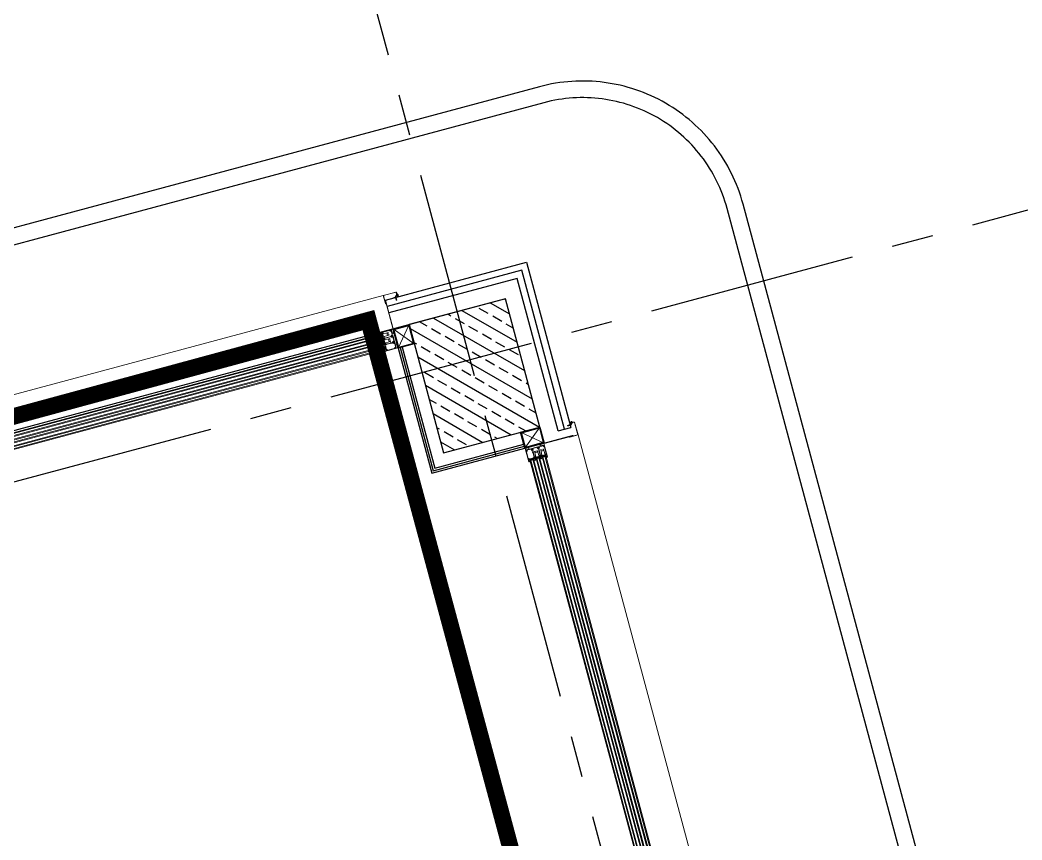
# Model space of a CAD drawing. Header units: centimetres. Extents: x 405564 to 502064, y 46284 to 60634.
# Drawn here: x 464494 to 465097, y 49314 to 49808 of the extents above; entities that cross this region are included whole.
import ezdxf
from ezdxf.xclip import XClip

# ---------------------------------------------------------------- set-up
doc = ezdxf.new("R2010")
doc.units = ezdxf.units.CM
doc.header["$XCLIPFRAME"] = 0
doc.linetypes.add('ACAD_ISO03W100', pattern=[30, 12, -18])
doc.linetypes.add('CENTER', pattern=[2, 1.25, -0.25, 0.25, -0.25])
doc.layers.get('0').update_dxf_attribs({"color": 8, "lineweight": 9})
for name, color, linetype, lineweight in [('0-KRCN-MİMARİ-220526', 8, 'Continuous', 9), ('D_Merkez', 8, 'Continuous', 13), ('G_0.09', 8, 'Continuous', 9), ('GC_Cephe_Sandvic_Panel', 8, 'Continuous', 25), ('IEM_MP_TARAMA-MEVCUT BİNA', 8, 'Continuous', 9), ('PN_Aluminyum', 8, 'Continuous', 15)]:
    doc.layers.add(name, color=color, linetype=linetype, lineweight=lineweight)
for name, color, linetype in [('AS_DUV', 8, 'Continuous'), ('AS_PRFL_CELIK', 8, 'Continuous'), ('AS_PYZ_BINA', 8, 'Continuous')]:
    doc.layers.add(name, color=color, linetype=linetype)
doc.linetypes.add('BATTING', pattern='A,0.0001,-0.1,[134,ltypeshp.shx,S=0.1,R=0,X=-0.1,Y=0],-0.2,[134,ltypeshp.shx,S=0.1,R=180,X=0.1,Y=0],-0.1', length=0.4001)

# ---------------------------------------------------------------- blocks, each defined once
blk = doc.blocks.new('*U155')
at = {"ltscale": 40}
blk.add_lwpolyline([(0, 0), (0, 12), (10, 12), (10, 0)], close=True, dxfattribs=at)
at = {"layer": 'AS_PRFL_CELIK', "ltscale": 40}
blk.add_lwpolyline([(0.4, 0.4), (0.4, 11.6), (9.6, 11.6), (9.6, 0.4)], close=True, dxfattribs=at)
at = {"layer": 'D_Merkez', "ltscale": 0.015}
for points in [[(0, 0), (10, 12)], [(0, 12), (10, 0)]]:
    blk.add_lwpolyline(points, dxfattribs=at)
blk = doc.blocks.new('*U156')
for points in [[(-6, 0), (-6, -3185.5), (-11, -3185.5), (-11, 0)], [(-6, 0), (-6, -3), (6, -3), (6, 0)], [(11, 0), (11, -3185.5), (6, -3185.5), (6, 0)], [(6, -5), (3, -3), (-3, -3), (-6, -5), (-6, -10), (6, -10)], [(5.7, -5.2), (2.9, -3.3), (-2.9, -3.3), (-5.7, -5.2), (-5.7, -9.7), (5.7, -9.7)], [(6, -3180.5), (3, -3182.5), (-3, -3182.5), (-6, -3180.5), (-6, -3175.5), (6, -3175.5)], [(-6, -3185.5), (-6, -3182.5), (6, -3182.5), (6, -3185.5)], [(5.7, -3180.3), (2.9, -3182.2), (-2.9, -3182.2), (-5.7, -3180.3), (-5.7, -3175.8), (5.7, -3175.8)]]:
    blk.add_lwpolyline(points, close=True)
for centre in [(-4.8, -7.4), (-4.7, -8.6), (-4.4, -5.6), (-3.3, -7.4), (-3, -4.2), (-3, -6.1), (-3, -8.6), (-1.9, -7.2), (-1.7, -8.6), (-1.6, -5.5), (-1.2, -4.2), (-0.4, -6.1), (-0.4, -7.4), (-0.2, -8.6), (0.5, -4), (0.6, -5.2), (1, -8.6), (1.1, -7.4), (1.7, -4.5), (1.6, -6.1), (2.2, -8.6), (2.3, -7.4), (3, -4.3), (3, -6.1), (3.5, -8.6), (3.6, -7.2), (4.1, -4.9), (4.6, -6.1), (4.8, -8.6), (4.9, -7.3), (-4.8, -3178.1), (-4.7, -3176.9), (-4.4, -3179.9), (-3.3, -3178.1), (-3, -3179.4), (-3, -3181.3), (-3, -3176.9), (-1.9, -3178.3), (-1.7, -3176.9), (-1.6, -3180), (-1.2, -3181.3), (-0.4, -3178.1), (-0.4, -3179.4), (-0.2, -3176.9), (0.5, -3181.5), (0.6, -3180.3), (1, -3176.9), (1.1, -3178.1), (1.6, -3179.4), (1.7, -3181), (2.2, -3176.9), (2.3, -3178.1), (3, -3179.4), (3, -3181.2), (3.5, -3176.9), (3.6, -3178.3), (4.1, -3180.6), (4.6, -3179.4), (4.8, -3176.9), (4.9, -3178.2)]:
    blk.add_circle(centre, 0.56)
blk = doc.blocks.new('*U157')
for points in [[(-6, 0), (-6, -3185.7), (-11, -3185.7), (-11, 0)], [(-6, 0), (-6, -3), (6, -3), (6, 0)], [(11, 0), (11, -3185.7), (6, -3185.7), (6, 0)], [(6, -5), (3, -3), (-3, -3), (-6, -5), (-6, -10), (6, -10)], [(5.7, -5.2), (2.9, -3.3), (-2.9, -3.3), (-5.7, -5.2), (-5.7, -9.7), (5.7, -9.7)], [(6, -3180.7), (3, -3182.7), (-3, -3182.7), (-6, -3180.7), (-6, -3175.7), (6, -3175.7)], [(-6, -3185.7), (-6, -3182.7), (6, -3182.7), (6, -3185.7)], [(5.7, -3180.5), (2.9, -3182.4), (-2.9, -3182.4), (-5.7, -3180.5), (-5.7, -3176), (5.7, -3176)]]:
    blk.add_lwpolyline(points, close=True)
for centre in [(-4.8, -7.4), (-4.7, -8.6), (-4.4, -5.6), (-3.3, -7.4), (-3, -4.2), (-3, -6.1), (-3, -8.6), (-1.9, -7.2), (-1.7, -8.6), (-1.6, -5.5), (-1.2, -4.2), (-0.4, -6.1), (-0.4, -7.4), (-0.2, -8.6), (0.5, -4), (0.6, -5.2), (1, -8.6), (1.1, -7.4), (1.7, -4.5), (1.6, -6.1), (2.2, -8.6), (2.3, -7.4), (3, -4.3), (3, -6.1), (3.5, -8.6), (3.6, -7.2), (4.1, -4.9), (4.6, -6.1), (4.8, -8.6), (4.9, -7.3), (-4.8, -3178.3), (-4.7, -3177.1), (-4.4, -3180.1), (-3.3, -3178.3), (-3, -3179.6), (-3, -3181.5), (-3, -3177.1), (-1.9, -3178.5), (-1.7, -3177.1), (-1.6, -3180.2), (-1.2, -3181.5), (-0.4, -3178.3), (-0.4, -3179.6), (-0.2, -3177.1), (0.5, -3181.7), (0.6, -3180.5), (1, -3177.1), (1.1, -3178.3), (1.6, -3179.6), (1.7, -3181.2), (2.2, -3177.1), (2.3, -3178.3), (3, -3179.6), (3, -3181.4), (3.5, -3177.1), (3.6, -3178.5), (4.1, -3180.8), (4.6, -3179.6), (4.8, -3177.1), (4.9, -3178.4)]:
    blk.add_circle(centre, 0.56)
blk = doc.blocks.new('18x50 Panel Profili İçi boş')
for p, q in [((-13.2, 14.1), (-13.2, -3.9)), ((-11.5, 14.6), (-12.7, 14.6)), ((-11.2, 1), (-11.2, 14.3)), ((-1, 0.6), (-10.9, 0.6)), ((-0.8, 0.2), (-0.8, 0.4)), ((0.6, 0), (-0.6, 0)), ((0.8, 0.4), (0.8, 0.2)), ((10.9, 0.6), (1, 0.6)), ((11.2, 14.3), (11.2, 1)), ((12.7, 14.6), (11.5, 14.6)), ((13.2, -3.9), (13.2, 14.1)), ((-12.7, -4.4), (-8.9, -4.4)), ((-8.9, -4.4), (-8.9, -34.2)), ((-8.2, -34.9), (-5.2, -34.9)), ((-7, -28.7), (-6.7, -28.2)), ((-6.7, -29.2), (-7, -28.7)), ((-6.7, -28.1), (-6.7, -26.2)), ((-6.7, -26.2), (6.7, -26.2)), ((-6.7, -31), (-6.7, -29.3)), ((-5.2, -31.2), (-6.4, -31.3)), ((-4.9, -34.6), (-4.9, -31.5)), ((4.9, -31.5), (4.9, -34.6)), ((5.1, -34.9), (8.2, -34.9)), ((6.4, -31.3), (5.2, -31.2)), ((6.7, -26.2), (6.7, -31)), ((8.9, -4.4), (12.7, -4.4)), ((8.9, -34.2), (8.9, -4.4))]:
    blk.add_line(p, q)
for centre, radius, start, end in [((-12.7, 14.1), 0.5, 90, 180), ((-11.5, 14.3), 0.3, 360, 90), ((-11.1, 0.7), 0.195, 127.99118, 307.99118), ((-11.4, 1), 0.2, 320.33632, 0), ((-10.9, 0.4), 0.2, 90, 115.64604), ((-1, 0.4), 0.2, 0, 90), ((-0.6, 0.2), 0.2, 180, 270), ((0.6, 0.2), 0.2, 270, 0), ((1, 0.4), 0.2, 90, 180), ((10.9, 0.4), 0.2, 64.35396, 90), ((11.1, 0.7), 0.195, 232.00882, 52.00882), ((11.5, 14.3), 0.3, 90, 180), ((11.4, 1), 0.2, 180, 219.66368), ((12.7, 14.1), 0.5, 0.0007, 89.99874), ((-12.7, -3.9), 0.5, 180, 270), ((-8.2, -34.2), 0.7, 180, 270), ((-7, -28.1), 0.25, 331, 0), ((-7, -29.3), 0.25, 360, 29), ((-6.5, -31), 0.25, 180, 273), ((-5.2, -31.5), 0.25, 360, 93), ((-5.2, -34.6), 0.25, 270, 0), ((5.1, -31.5), 0.25, 87, 180), ((5.1, -34.6), 0.25, 180, 270), ((6.5, -31), 0.25, 267, 360), ((8.2, -34.2), 0.7, 270, 0), ((12.7, -3.9), 0.5, 270, 0)]:
    blk.add_arc(centre, radius, start, end)
blk = doc.blocks.new('19x84 Yandikme Tekli Kanal Profili İçi boş')
for p, q in [((-42, 17.7), (-41.1, 19.2)), ((-42, 8.8), (-42, 17.6)), ((-42, 0.2), (-42, 6.8)), ((41.8, 0), (-41.8, 0)), ((-40.9, 19.4), (-33.5, 19.4)), ((-33.3, 19.2), (-32.4, 17.7)), ((-32.4, 17.6), (-32.4, 12.8)), ((-32.4, 10.8), (-32.4, 2)), ((-32.2, 1.8), (-24.4, 1.8)), ((-27.2, 6.1), (-27.2, 7.2)), ((-26.7, 7.7), (-26.2, 7.7)), ((-24.2, 2), (-24.2, 3)), ((-22.7, 4.7), (-21.3, 4.7)), ((-21.1, 4.6), (-20.7, 4.3)), ((-20.7, 4.1), (-20.7, 2)), ((-20.4, 1.8), (20.2, 1.8)), ((20.4, 2), (20.4, 3.8)), ((20.9, 4.3), (22.6, 4.3)), ((21.6, 2.8), (21.6, 2)), ((22.9, 3.1), (21.9, 3.1)), ((21.9, 1.8), (28.6, 1.8)), ((23.1, 3.8), (23.1, 3.3)), ((27.3, 3.3), (27.3, 3.8)), ((28.6, 3.1), (27.6, 3.1)), ((27.8, 4.3), (31.1, 4.3)), ((28.9, 2), (28.9, 2.8)), ((30.1, 2.8), (30.1, 2)), ((31.3, 3.1), (30.3, 3.1)), ((30.3, 1.8), (38.8, 1.8)), ((31.6, 3.8), (31.6, 3.3)), ((38.8, 1.8), (40.1, 3.2)), ((40.9, 3.2), (41.9, 2.1)), ((42, 1.9), (42, 0.2))]:
    blk.add_line(p, q)
for centre, radius, start, end in [((-41.8, 17.6), 0.25, 150, 180), ((-41.5, 8.8), 0.5, 180, 234.31467), ((-41.5, 6.8), 0.5, 125.68533, 180), ((-41.8, 0.2), 0.25, 180, 270), ((-42.2, 7.8), 0.7, 305.68533, 54.31467), ((-40.9, 19.1), 0.25, 90, 150), ((-33.5, 19.1), 0.25, 30, 90), ((-32.2, 11.8), 0.7, 125.68533, 234.31467), ((-32.9, 12.8), 0.5, 305.68533, 360), ((-32.9, 10.8), 0.5, 0, 54.31467), ((-32.7, 17.6), 0.25, 0, 30), ((-32.2, 2), 0.25, 180, 270), ((-26.7, 7.2), 0.5, 90, 180), ((-26.7, 6.1), 0.5, 180, 201.5289), ((-22.7, 7.7), 4.8, 201.5289, 249.7245), ((-26.2, 7.2), 0.5, 8.21321, 90), ((-22.7, 7.7), 3, 188.21321, 270), ((-24.4, 3), 0.25, 0, 69.7245), ((-24.4, 2), 0.25, 270.00777, 0), ((-21.3, 4.5), 0.25, 45, 90), ((-20.9, 4.1), 0.25, 360, 45), ((-20.4, 2), 0.25, 180, 270), ((20.2, 2), 0.25, 270, 0), ((20.9, 3.8), 0.5, 90, 180), ((21.9, 2.8), 0.25, 90, 180), ((21.9, 2), 0.25, 180, 270), ((22.6, 3.8), 0.5, 0, 90), ((22.9, 3.3), 0.25, 270, 0), ((27.8, 3.8), 0.5, 90, 180), ((27.6, 3.3), 0.25, 180, 270), ((28.6, 2.8), 0.25, 0, 90), ((28.6, 2), 0.25, 270, 360), ((30.3, 2.8), 0.25, 90, 180), ((30.3, 2), 0.25, 180, 270), ((31.1, 3.8), 0.5, 0, 90), ((31.3, 3.3), 0.25, 270, 360), ((40.5, 2.8), 0.5, 44.02898, 135), ((41.8, 0.2), 0.25, 270, 0), ((41.8, 1.9), 0.25, 0, 44.02898)]:
    blk.add_arc(centre, radius, start, end)
blk = doc.blocks.new('61x74 Yandikme İkili Kanal Profili İçi boş')
for p, q in [((0, 26.1), (0, -26.1)), ((0.3, 27.5), (0.1, 26.7)), ((1.5, 26.1), (1.8, 27)), ((1.5, 25.2), (1.5, 25.8)), ((1.8, 8.7), (1.6, 8.2)), ((1.6, 8.2), (1.8, 7.8)), ((3.7, 25), (1.8, 25)), ((1.8, 25), (1.8, 25)), ((1.8, 23.2), (1.8, 8.8)), ((1.8, 7.7), (1.8, -9.7)), ((5, 23.4), (2.1, 23.4)), ((4.8, 27.6), (3.9, 25.1)), ((5.2, 33.6), (5.2, 32.5)), ((5.2, 21), (5.2, 23.2)), ((6.3, 34.1), (5.7, 34.1)), ((8, 28.2), (5.7, 28.2)), ((6.3, 20.5), (5.7, 20.5)), ((8.2, 29.4), (8.2, 28.5)), ((11.2, 31.1), (9.7, 31.1)), ((11.2, 23.5), (9.7, 23.5)), ((11.7, 30.7), (11.3, 31)), ((11.7, 23.9), (11.3, 23.6)), ((11.8, 28.5), (11.8, 30.5)), ((11.8, 26.2), (11.8, 24.1)), ((52.6, 28.2), (12, 28.2)), ((52.6, 26.4), (12, 26.4)), ((52.9, 30.2), (52.9, 28.5)), ((52.9, 24.5), (52.9, 26.2)), ((55.1, 30.7), (53.4, 30.7)), ((55.1, 24), (53.4, 24)), ((54.1, 28.5), (54.1, 29.2)), ((54.1, 26.2), (54.1, 25.4)), ((54.3, 29.5), (55.3, 29.5)), ((61, 28.2), (54.3, 28.2)), ((61, 26.4), (54.3, 26.4)), ((54.3, 25.2), (55.3, 25.2)), ((55.6, 29.7), (55.6, 30.2)), ((55.6, 24.9), (55.6, 24.5)), ((59.8, 30.2), (59.8, 29.7)), ((59.8, 24.5), (59.8, 24.9)), ((60, 29.5), (61, 29.5)), ((60, 25.2), (61, 25.2)), ((62.5, 30.7), (60.3, 30.7)), ((62.5, 24), (60.3, 24)), ((61.3, 29.2), (61.3, 28.5)), ((61.3, 25.4), (61.3, 26.2)), ((62.5, 28.5), (62.5, 30.7)), ((62.5, 26.2), (62.5, 24)), ((71.2, 28.2), (62.7, 28.2)), ((71.2, 26.4), (62.7, 26.4)), ((72.5, 29.6), (71.2, 28.2)), ((71.2, 26.4), (72.5, 25)), ((74.3, 28.5), (73.3, 29.6)), ((73.3, 25), (74.3, 26.1)), ((74.4, 26.3), (74.4, 28.3)), ((1, -27.1), (1.5, -27.1)), ((1.5, -22.1), (1.8, -21.7)), ((1.8, -22.5), (1.5, -22.1)), ((1.8, -21.6), (1.8, -12)), ((1.8, -26.9), (1.8, -22.6)), ((2, -11.7), (5, -11.7)), ((2.1, -9.9), (8, -9.9)), ((5.2, -5.6), (5.2, -4.5)), ((5.2, -12), (5.2, -17.1)), ((5.7, -4), (6.3, -4)), ((5.7, -17.6), (6.3, -17.6)), ((8.2, -9.7), (8.2, -8.8)), ((9.7, -7), (13.2, -7)), ((9.7, -14.6), (13.2, -14.6)), ((13.3, -7.1), (13.7, -7.5)), ((13.3, -14.6), (13.7, -14.2)), ((13.8, -7.6), (13.8, -9.7)), ((13.8, -14), (13.8, -12)), ((14, -9.9), (22.8, -9.9)), ((14, -11.7), (22.8, -11.7)), ((23, -9.7), (23, -8.2)), ((23, -12), (23, -13.5)), ((23.2, -13.7), (24.2, -13.7)), ((23.3, -7.9), (24.3, -7.9)), ((24.5, -8.2), (24.5, -9.7)), ((24.5, -13.5), (24.5, -12)), ((24.8, -9.9), (52.6, -9.9)), ((24.8, -11.7), (52.6, -11.7)), ((52.9, -9.7), (52.9, -8)), ((52.9, -12), (52.9, -13.7)), ((53.4, -7.5), (55.1, -7.5)), ((53.4, -14.2), (55.1, -14.2)), ((54, -12.7), (54, -12)), ((54.1, -8.9), (54.1, -9.7)), ((55.3, -8.7), (54.3, -8.7)), ((54.3, -9.9), (61, -9.9)), ((54.3, -11.7), (61, -11.7)), ((55.3, -13), (54.3, -13)), ((55.6, -8), (55.6, -8.4)), ((55.6, -13.7), (55.6, -13.2)), ((59.8, -8.4), (59.8, -8)), ((59.8, -13.2), (59.8, -13.7)), ((61, -8.7), (60, -8.7)), ((61, -13), (60, -13)), ((60.3, -7.5), (62.5, -7.5)), ((60.3, -14.2), (62.5, -14.2)), ((61.3, -9.7), (61.3, -8.9)), ((61.3, -12), (61.3, -12.7)), ((62.5, -7.5), (62.5, -9.7)), ((62.5, -14.2), (62.5, -12)), ((62.7, -9.9), (71.2, -9.9)), ((62.7, -11.7), (71.2, -11.7)), ((72.5, -8.5), (71.2, -9.9)), ((71.2, -11.7), (72.5, -13.1)), ((74.3, -9.7), (73.3, -8.5)), ((73.3, -13.1), (74.3, -12)), ((74.4, -11.8), (74.4, -9.8))]:
    blk.add_line(p, q)
for centre, radius, start, end in [((2, 26.1), 2, 163.76178, 180), ((1.1, 27.2), 0.788, 343.76178, 163.76178), ((2.5, 25.8), 1, 163.76178, 179.96769), ((1.8, 25.2), 0.25, 179.96769, 269.96769), ((2.1, 23.2), 0.25, 90, 180), ((1.6, 8.8), 0.25, 332, 360), ((1.6, 7.7), 0.25, 0, 28), ((3.7, 25.2), 0.25, 269.96769, 339.96769), ((5.7, 27.2), 1, 89.96769, 159.96769), ((5, 23.2), 0.25, 0, 90), ((5.7, 33.6), 0.5, 89.96769, 179.96769), ((5.7, 32.5), 0.5, 179.96769, 201.4966), ((5.7, 21), 0.5, 180, 270), ((9.7, 34.1), 4.8, 201.4966, 249.69219), ((6.3, 33.6), 0.5, 8.1809, 89.96769), ((6.3, 21), 0.5, 270, 351.78679), ((9.7, 34.1), 3, 188.1809, 209.58649), ((9.7, 20.5), 3, 90, 171.78679), ((9.7, 34.1), 3, 209.69636, 270), ((8, 28.5), 0.25, 269.96769, 359.96769), ((8, 29.4), 0.25, 359.96769, 69.69219), ((11.2, 30.9), 0.25, 45, 90), ((11.2, 23.8), 0.25, 270, 315), ((11.5, 30.5), 0.25, 0, 45), ((11.5, 24.1), 0.25, 315, 360), ((12, 28.5), 0.25, 180, 270), ((12, 26.2), 0.25, 90, 180), ((52.6, 28.5), 0.25, 273.75309, 360), ((52.6, 26.2), 0.25, 0, 90), ((53.4, 30.2), 0.5, 90, 180), ((53.4, 24.5), 0.5, 180, 270), ((54.3, 29.2), 0.25, 90, 180), ((54.3, 28.5), 0.25, 180, 266.24691), ((54.3, 26.2), 0.25, 90, 180), ((54.3, 25.4), 0.25, 180, 270), ((55.1, 30.2), 0.5, 0, 90), ((55.1, 24.5), 0.5, 270, 0), ((55.3, 29.7), 0.25, 270, 0), ((55.3, 24.9), 0.25, 0, 90), ((60.3, 30.2), 0.5, 90, 180), ((60, 29.7), 0.25, 180, 270), ((60, 24.9), 0.25, 90, 180), ((60.3, 24.5), 0.5, 180, 270), ((61, 29.2), 0.25, 0, 90), ((61, 28.5), 0.25, 273.75309, 359.99999), ((61, 26.2), 0.25, 0.00001, 90), ((61, 25.4), 0.25, 270, 0), ((62.7, 28.5), 0.25, 180, 266.24676), ((62.7, 26.2), 0.25, 90, 180), ((72.9, 29.3), 0.5, 44.02898, 135), ((72.9, 25.4), 0.5, 225, 315.97102), ((74.2, 28.3), 0.25, 0.00009, 44.02905), ((74.2, 26.3), 0.25, 315.97102, 359.99999), ((1, -26.1), 1, 180, 270), ((1.5, -26.9), 0.25, 270, 0), ((2.1, -9.7), 0.25, 180, 270.00769), ((2, -12), 0.25, 90, 180), ((1.5, -21.6), 0.25, 332, 360), ((1.5, -22.6), 0.25, 360, 28), ((5, -12), 0.25, 360, 90), ((5.7, -4.5), 0.5, 90, 180), ((5.7, -5.6), 0.5, 180, 201.5289), ((5.7, -17.1), 0.5, 180, 270), ((9.7, -4), 4.8, 201.5289, 249.7245), ((6.3, -4.5), 0.5, 8.21321, 90), ((6.3, -17.1), 0.5, 270, 351.78679), ((9.7, -17.6), 3, 90, 171.78679), ((9.7, -4), 3, 188.21321, 270), ((8, -9.7), 0.25, 270.00769, 0), ((8, -8.8), 0.25, 0, 69.7245), ((13.2, -7.3), 0.25, 45, 90), ((13.2, -14.4), 0.25, 270, 315), ((13.5, -7.6), 0.25, 360, 45), ((13.5, -14), 0.25, 315, 0), ((14, -9.7), 0.25, 180, 270), ((14, -12), 0.25, 90, 180), ((22.8, -9.7), 0.25, 270, 360), ((22.8, -12), 0.25, 0, 90), ((23.3, -8.2), 0.25, 90, 180), ((23.2, -13.5), 0.25, 180, 270), ((24.2, -13.5), 0.25, 270, 0), ((24.3, -8.2), 0.25, 360, 90), ((24.8, -9.7), 0.25, 180, 270), ((24.8, -12), 0.25, 90, 180), ((52.6, -9.7), 0.25, 270, 0), ((52.6, -12), 0.25, 0, 90), ((53.4, -8), 0.5, 90, 180), ((53.4, -13.7), 0.5, 180, 270), ((54.3, -12), 0.25, 90, 180), ((54.3, -12.7), 0.25, 180, 270), ((54.3, -8.9), 0.25, 90, 180), ((54.3, -9.7), 0.25, 180, 270), ((55.1, -8), 0.5, 360, 90), ((55.1, -13.7), 0.5, 270, 0), ((55.3, -8.4), 0.25, 270, 0), ((55.3, -13.2), 0.25, 0, 90), ((60.3, -8), 0.5, 90, 180), ((60, -8.4), 0.25, 180, 270), ((60, -13.2), 0.25, 90, 180), ((60.3, -13.7), 0.5, 180, 270), ((61, -8.9), 0.25, 0, 90), ((61, -9.7), 0.25, 270, 0), ((61, -12), 0.25, 0, 90), ((61, -12.7), 0.25, 270, 0), ((62.7, -9.7), 0.25, 180, 270), ((62.7, -12), 0.25, 90.01251, 180), ((72.9, -8.9), 0.5, 44.02898, 135), ((72.9, -12.8), 0.5, 225, 315.97102), ((74.2, -9.8), 0.25, 0, 44.02896), ((74.2, -11.8), 0.25, 315.97102, 360)]:
    blk.add_arc(centre, radius, start, end)
blk = doc.blocks.new('11x116 Yandikme Profili İçi boş')
for p, q in [((0, 27.3), (0, 57.9)), ((0.2, 26.8), (0, 27.2)), ((0, 26.1), (0.2, 26.5)), ((0, 9.3), (0, 26)), ((0.2, 8.8), (0, 9.2)), ((0, 8.1), (0.2, 8.5)), ((0, -8), (0, 8)), ((0.2, 58.2), (0.7, 58.2)), ((0.9, 58.1), (1.7, 57.3)), ((1.8, 57.1), (1.8, 51)), ((1.8, 49.8), (1.8, 32.9)), ((2, 32.7), (11.5, 32.7)), ((11.6, 19.7), (11.6, -35.4)), ((11.8, 47), (11.8, 55.2)), ((11.8, 32.9), (11.8, 45.8)), ((15.2, 19.9), (11.8, 19.9)), ((11.9, 55.4), (12.7, 56.2)), ((12.9, 56.3), (15.3, 56.3)), ((13.6, 44), (13.3, 43.6)), ((13.3, 43.6), (13.6, 43.2)), ((13.6, 54.5), (13.6, 44.2)), ((13.6, 43.1), (13.6, 22)), ((15.3, 54.8), (13.8, 54.8)), ((15.2, 20.2), (15.2, 19.9)), ((15.6, 56), (15.6, 55)), ((0.2, -8.5), (0, -8.1)), ((0, -9.2), (0.2, -8.8)), ((0, -36), (0, -9.3)), ((0.2, -36.5), (0, -36.1)), ((0, -37.1), (0.2, -36.7)), ((0, -57.8), (0, -37.2)), ((0.7, -58), (0.2, -58)), ((1.7, -57.1), (0.9, -58)), ((1.8, -37.9), (1.8, -49.6)), ((1.8, -50.8), (1.8, -56.9)), ((11.5, -37.6), (2, -37.6)), ((11.8, -35.6), (13.3, -35.6)), ((11.8, -45.6), (11.8, -37.9)), ((11.8, -55), (11.8, -46.8)), ((12.7, -56.1), (11.9, -55.2)), ((15.3, -56.1), (12.9, -56.1)), ((13.6, -45.8), (13.3, -46.2)), ((13.3, -46.2), (13.6, -46.7)), ((13.6, -35.9), (13.6, -45.7)), ((13.6, -46.8), (13.6, -54.4)), ((13.8, -54.6), (15.3, -54.6)), ((15.6, -54.9), (15.6, -55.9))]:
    blk.add_line(p, q)
for centre, radius, start, end in [((0.2, 57.9), 0.25, 90, 180), ((0.2, 27.3), 0.25, 180, 208), ((0.2, 26), 0.25, 152, 180), ((0.2, 9.3), 0.25, 180, 208), ((0.2, 8), 0.25, 152, 180), ((0, 26.7), 0.25, 332, 28), ((0, 8.6), 0.25, 332, 28), ((0.7, 57.9), 0.25, 45, 90), ((1.5, 57.1), 0.25, 0, 45), ((2, 51), 0.25, 180, 247.38014), ((2, 49.8), 0.25, 112.61986, 180), ((2, 32.9), 0.25, 180, 270), ((1.8, 50.4), 0.4, 292.61986, 67.38014), ((11.8, 46.4), 0.4, 112.61986, 247.38014), ((11.5, 47), 0.25, 292.61986, 360), ((11.5, 45.8), 0.25, 0, 67.38014), ((11.5, 32.9), 0.25, 270, 0), ((11.8, 19.7), 0.25, 90, 180), ((12.1, 55.2), 0.25, 135, 180), ((12.9, 56), 0.25, 90, 135), ((13.8, 54.5), 0.25, 90, 180), ((13.3, 44.2), 0.25, 331.99055, 360), ((13.3, 43.1), 0.25, 0, 28.00945), ((13.8, 22), 0.25, 180, 265.0829), ((13.7, 20.2), 1.5, 0, 85.0829), ((15.3, 56), 0.25, 0, 90), ((15.3, 55), 0.25, 270, 0), ((0.2, -8), 0.25, 180, 208), ((0.2, -9.3), 0.25, 152, 180), ((0.2, -36), 0.25, 180, 208), ((0.2, -37.2), 0.25, 152, 180), ((0.2, -57.8), 0.25, 180, 270), ((0, -8.6), 0.25, 332, 28), ((0, -36.6), 0.25, 332, 28), ((0.7, -57.8), 0.25, 270, 315), ((1.5, -56.9), 0.25, 315, 360), ((2, -37.9), 0.25, 90, 180), ((2, -49.6), 0.25, 180, 247.38014), ((2, -50.8), 0.25, 112.61986, 180), ((1.8, -50.2), 0.4, 292.61986, 67.38014), ((11.8, -46.2), 0.4, 112.61986, 247.38014), ((11.5, -37.9), 0.25, 0, 90), ((11.8, -35.4), 0.25, 180, 270), ((11.5, -45.6), 0.25, 292.61986, 0), ((11.5, -46.8), 0.25, 0, 67.38014), ((12.1, -55), 0.25, 180, 225), ((12.9, -55.9), 0.25, 225, 270), ((13.3, -35.9), 0.25, 0, 90), ((13.3, -45.7), 0.25, 331.99055, 360), ((13.3, -46.8), 0.25, 0, 28.00945), ((13.8, -54.4), 0.25, 180, 270), ((15.3, -54.9), 0.25, 0, 90), ((15.3, -55.9), 0.25, 270, 0)]:
    blk.add_arc(centre, radius, start, end)
blk = doc.blocks.new('A$C80a065c0')
for name, p, xscale, yscale, zscale, rotation in [('*U156', (-9.81, 17.05), -0.1000000000000001, 0.1000000000000001, 0.1000000000000001, 180), ('*U156', (-5.99, 17.05), -0.1000000000000001, 0.1000000000000001, 0.1000000000000001, 180), ('*U157', (-2.18, 17.05), -0.1000000000000001, 0.1000000000000001, 0.1000000000000001, 180), ('19x84 Yandikme Tekli Kanal Profili İçi boş', (-11.8, 14.4), -0.1, 0.1, 0.1, 270), ('61x74 Yandikme İkili Kanal Profili İçi boş', (-6.82, 11.16), -0.1, 0.1, 0.1, 270), ('19x84 Yandikme Tekli Kanal Profili İçi boş', (-0.18, 14.4), 0.1000000000000005, 0.1000000000000005, 0.1000000000000005, 90), ('11x116 Yandikme Profili İçi boş', (-6, 10), -0.1, 0.1, 0.1, 270)]:
    blk.add_blockref(name, p, dxfattribs=dict(xscale=xscale, yscale=yscale, zscale=zscale, rotation=rotation))
at = {"xscale": -0.1, "yscale": 0.1, "zscale": 0.1}
for p in [(-5.99, 16.84), (-2.18, 16.84)]:
    blk.add_blockref('18x50 Panel Profili İçi boş', p, dxfattribs=at)
at = {"layer": 'AS_PRFL_CELIK', "rotation": 90}
blk.add_blockref('*U155', (0, 0), dxfattribs=at)
blk.add_blockref('*U155', (0, 0), dxfattribs=at)
blk = doc.blocks.new('A$Cbf573e9b')
at = {"layer": 'AS_PYZ_BINA'}
h = blk.add_hatch(dxfattribs=at)
h.set_pattern_fill('ANSI33', color=256, scale=50)
h.set_pattern_definition([(45, (452585.078, -367545.793), (-8.83883476, 8.83883476), []), (45, (452593.917, -367545.793), (-8.83883476, 8.83883476), [6.25, -3.125])])
h.paths.add_polyline_path([(-50, -30), (30, -30), (30, 30), (-50, 30)])
at = {"layer": 'AS_PYZ_BINA', "linetype": 'CENTER', "ltscale": 100}
blk.add_line((0, -638.11), (0, 5016.95), dxfattribs=at)
blk.add_line((0, -638.11), (0, 5016.95), dxfattribs=at)
at = {"layer": 'AS_PYZ_BINA'}
blk.add_lwpolyline([(-50, -30), (30, -30), (30, 30), (-50, 30)], close=True, dxfattribs=at)
at = {"layer": 'AS_PYZ_BINA', "linetype": 'CENTER', "ltscale": 100}
blk.add_lwpolyline([(-1410, 0), (501.91, 0)], dxfattribs=at)
blk.add_lwpolyline([(-1410, 0), (501.91, 0)], dxfattribs=at)
blk = doc.blocks.new('*U147')
at = {"ltscale": 40}
blk.add_lwpolyline([(0, 0), (0, 12), (10, 12), (10, 0)], close=True, dxfattribs=at)
at = {"layer": 'AS_PRFL_CELIK', "ltscale": 40}
blk.add_lwpolyline([(0.4, 0.4), (0.4, 11.6), (9.6, 11.6), (9.6, 0.4)], close=True, dxfattribs=at)
at = {"layer": 'D_Merkez', "ltscale": 0.015}
for points in [[(0, 0), (10, 12)], [(0, 12), (10, 0)]]:
    blk.add_lwpolyline(points, dxfattribs=at)
blk = doc.blocks.new('M00$0$RUUVIP')
for p, q in [((-5.4, 19), (-5.4, 20.1)), ((-5.4, 20.1), (5.4, 20.1)), ((5.4, 19), (-5.4, 19)), ((-4.2, 20.1), (-3.3, 21.1)), ((-1.4, 17.8), (-1.9, 17.3)), ((-1.9, 17.3), (1.9, 16.7)), ((-1.9, 17.3), (-1.4, 17)), ((-1.4, 16.5), (-1.9, 16)), ((-1.9, 16), (1.9, 15.3)), ((-1.9, 16), (-1.4, 15.6)), ((-1.4, 15.1), (-1.9, 14.7)), ((-1.9, 14.7), (1.9, 14)), ((-1.9, 14.7), (-1.4, 14.3)), ((-1.4, 13.8), (-1.9, 13.3)), ((-1.9, 13.3), (1.9, 12.7)), ((-1.9, 13.3), (-1.4, 12.9)), ((-1.4, 12.5), (-1.9, 12)), ((-1.9, 12), (1.9, 11.3)), ((-1.9, 12), (-1.4, 11.6)), ((-1.4, 11.1), (-1.9, 10.6)), ((-1.9, 10.6), (1.9, 10)), ((-1.9, 10.6), (-1.4, 10.3)), ((-1.4, 9.8), (-1.9, 9.3)), ((-1.9, 9.3), (1.9, 8.6)), ((-1.9, 9.3), (-1.4, 8.9)), ((-1.4, 8.4), (-1.9, 8)), ((-1.9, 8), (1.9, 7.3)), ((-1.9, 8), (-1.4, 7.6)), ((-1.4, 7.1), (-1.9, 6.6)), ((-1.9, 6.6), (1.9, 6)), ((-1.9, 6.6), (-1.4, 6.2)), ((-1.4, 19), (-1.4, 17.8)), ((-1.4, 17), (-1.4, 16.5)), ((-1.4, 15.6), (-1.4, 15.1)), ((-1.4, 14.3), (-1.4, 13.8)), ((-1.4, 12.9), (-1.4, 12.5)), ((-1.4, 11.6), (-1.4, 11.1)), ((-1.4, 10.3), (-1.4, 9.8)), ((-1.4, 8.9), (-1.4, 8.4)), ((-1.4, 7.6), (-1.4, 7.1)), ((-1.4, 6.2), (-1.4, 0.8)), ((-0.6, 6), (-1.4, 6.2)), ((-1.4, 0.8), (0, 0)), ((-0.6, 0.8), (-0.6, 6)), ((0, 0), (-0.6, 0.8)), ((0, 0), (1.4, 0.8)), ((1.4, 17), (1.4, 19)), ((1.9, 16.7), (1.4, 17)), ((1.4, 16.2), (1.9, 16.7)), ((1.4, 15.7), (1.4, 16.2)), ((1.9, 15.3), (1.4, 15.7)), ((1.4, 14.9), (1.9, 15.3)), ((1.4, 14.4), (1.4, 14.9)), ((1.9, 14), (1.4, 14.4)), ((1.4, 13.5), (1.9, 14)), ((1.4, 13), (1.4, 13.5)), ((1.9, 12.7), (1.4, 13)), ((1.4, 12.2), (1.9, 12.7)), ((1.4, 11.7), (1.4, 12.2)), ((1.9, 11.3), (1.4, 11.7)), ((1.4, 10.8), (1.9, 11.3)), ((1.4, 10.4), (1.4, 10.8)), ((1.9, 10), (1.4, 10.4)), ((1.4, 9.5), (1.9, 10)), ((1.4, 9), (1.4, 9.5)), ((1.9, 8.6), (1.4, 9)), ((1.4, 8.2), (1.9, 8.6)), ((1.4, 7.7), (1.4, 8.2)), ((1.9, 7.3), (1.4, 7.7)), ((1.4, 6.8), (1.9, 7.3)), ((1.4, 6.3), (1.4, 6.8)), ((1.9, 6), (1.4, 6.3)), ((1.4, 5.5), (1.9, 6)), ((1.4, 0.8), (1.4, 5.5)), ((3.3, 21.1), (4.2, 20.1)), ((5.4, 20.1), (5.4, 19))]:
    blk.add_line(p, q)
blk.add_arc((0, 10.8), 10.8, 72.45919, 107.54081)
blk = doc.blocks.new('M00$0$A$C51F07F23')
at = {"rotation": 180}
blk.add_blockref('M00$0$RUUVIP', (5.4, 21.1), dxfattribs=at)
blk = doc.blocks.new('*U195')
for points in [[(-6, -98.5), (-6, -3127.2), (-11, -3127.2), (-11, -98.5)], [(-6, -98.5), (-6, -101.5), (6, -101.5), (6, -98.5)], [(6, -103.5), (3, -101.5), (-3, -101.5), (-6, -103.5), (-6, -108.5), (6, -108.5)], [(5.7, -103.7), (2.9, -101.8), (-2.9, -101.8), (-5.7, -103.7), (-5.7, -108.2), (5.7, -108.2)], [(11, -98.5), (11, -3127.2), (6, -3127.2), (6, -98.5)], [(6, -3122.2), (3, -3124.2), (-3, -3124.2), (-6, -3122.2), (-6, -3117.2), (6, -3117.2)], [(-6, -3127.2), (-6, -3124.2), (6, -3124.2), (6, -3127.2)], [(5.7, -3122), (2.9, -3123.9), (-2.9, -3123.9), (-5.7, -3122), (-5.7, -3117.5), (5.7, -3117.5)]]:
    blk.add_lwpolyline(points, close=True)
for centre in [(-4.8, -105.9), (-4.7, -107.1), (-4.4, -104.1), (-3.3, -105.9), (-3, -102.7), (-3, -104.6), (-3, -107.1), (-1.9, -105.7), (-1.7, -107.1), (-1.6, -104), (-1.2, -102.7), (-0.4, -104.6), (-0.4, -105.9), (-0.2, -107.1), (0.5, -102.5), (0.6, -103.7), (1, -107.1), (1.1, -105.9), (1.7, -103), (1.6, -104.6), (2.2, -107.1), (2.3, -105.9), (3, -102.8), (3, -104.6), (3.5, -107.1), (3.6, -105.7), (4.1, -103.4), (4.6, -104.6), (4.8, -107.1), (4.9, -105.8), (-4.8, -3119.7), (-4.7, -3118.5), (-4.4, -3121.6), (-3.3, -3119.7), (-3, -3121.1), (-3, -3123), (-3, -3118.5), (-1.9, -3120), (-1.7, -3118.5), (-1.6, -3121.7), (-1.2, -3123), (-0.4, -3119.7), (-0.4, -3121), (-0.2, -3118.5), (0.5, -3123.1), (0.6, -3121.9), (1, -3118.5), (1.1, -3119.7), (1.6, -3121.1), (1.7, -3122.7), (2.2, -3118.5), (2.3, -3119.7), (3, -3121.1), (3, -3122.8), (3.5, -3118.5), (3.6, -3119.9), (4.1, -3122.2), (4.6, -3121.1), (4.8, -3118.5), (4.9, -3119.9)]:
    blk.add_circle(centre, 0.56)
blk = doc.blocks.new('A$Cc0cb8d60')
at = {"layer": 'G_0.09'}
blk.add_lwpolyline([(-10.57, -21), (-969.46, -21)], dxfattribs=at)
at = {"layer": 'GC_Cephe_Sandvic_Panel'}
blk.add_line((-5, -10), (-5, -18), dxfattribs=at)
blk.add_lwpolyline([(-10, 0), (-10, -18)], dxfattribs=at)
blk.add_lwpolyline([(-10, 0), (-10, -18)], dxfattribs=at)
blk.add_lwpolyline([(-10, 0), (-10, -18)], dxfattribs=at)
at = {"layer": 'PN_Aluminyum'}
for points in [[(-10.31, -16.21), (-10.31, -17.46, 0.414214), (-10.28, -17.49), (-10.18, -17.49, 0.414214), (-10.15, -17.46), (-10.15, 12), (-10.03, 12), (-10.03, 11.88), (-10.03, 11.88), (-10.03, -17.46, -0.414214), (-10.18, -17.61), (-10.28, -17.61, -0.414214), (-10.43, -17.46), (-10.43, -16.21)], [(-2.57, -21), (-10.57, -21), (-10.57, -15.9, -0.414214), (-10.42, -15.75), (-10.32, -15.75, -0.414214), (-10.17, -15.9), (-10.17, -16.75)], [(-2.24, -19.13), (-1.93, -18.18, -0.414214), (-1.89, -18.16), (-1.79, -18.19, -0.414214), (-1.77, -18.23), (-2.66, -20.88), (-10.45, -20.88), (-10.45, -15.9, -0.414214), (-10.42, -15.87), (-10.32, -15.87, -0.414214), (-10.29, -15.9), (-10.29, -16.75)], [(-4.64, -18), (-2.22, -18, -0.511918), (-2.08, -18.2), (-2.53, -19.56, 0.414214), (-2.51, -19.6), (-2.42, -19.63, 0.414214), (-2.38, -19.61), (-2.07, -18.66)], [(-2.36, -19.09), (-2.04, -18.14, -0.414214), (-1.85, -18.05), (-1.76, -18.08, -0.414214), (-1.66, -18.27), (-2.57, -21)], [(-4.64, -18.12), (-2.22, -18.12, -0.511918), (-2.19, -18.16), (-2.65, -19.52, 0.414214), (-2.55, -19.71), (-2.46, -19.74, 0.414214), (-2.27, -19.65), (-1.95, -18.7)]]:
    blk.add_lwpolyline(points, format="xyb", dxfattribs=at)
for points in [[(-10.03, 0), (-10.03, -18)], [(-10.31, -16.21), (-10.43, -16.21)], [(-10.29, -16.75), (-10.17, -16.75)], [(-4.64, -18.12), (-4.64, -18)], [(-2.24, -19.13), (-2.36, -19.09)], [(-1.95, -18.7), (-2.07, -18.66)]]:
    blk.add_lwpolyline(points, dxfattribs=at)
for name, p, xscale, yscale, zscale, rotation in [('*U195', (-329.62, 9.81), -0.1000000000000004, 0.1000000000000004, 0.1000000000000001, 90), ('*U195', (-329.62, 5.99), -0.1000000000000004, 0.1000000000000004, 0.1000000000000001, 90), ('19x84 Yandikme Tekli Kanal Profili İçi boş', (-14.4, 11.8), 0.1, 0.1, 0.1, 180), ('19x84 Yandikme Tekli Kanal Profili İçi boş', (-14.4, 11.8), 0.1, 0.1, 0.1, 180), ('61x74 Yandikme İkili Kanal Profili İçi boş', (-11.16, 6.82), 0.1, 0.1, 0.1, 180), ('61x74 Yandikme İkili Kanal Profili İçi boş', (-11.16, 6.82), 0.1, 0.1, 0.1, 180), ('18x50 Panel Profili İçi boş', (-16.84, 5.99), 0.1000000000000004, 0.1000000000000004, 0.1000000000000004, 90), ('18x50 Panel Profili İçi boş', (-16.84, 5.99), 0.1000000000000004, 0.1000000000000004, 0.1000000000000004, 90), ('18x50 Panel Profili İçi boş', (-16.84, 5.99), 0.1000000000000004, 0.1000000000000004, 0.1000000000000004, 90), ('18x50 Panel Profili İçi boş', (-16.84, 5.99), 0.1000000000000004, 0.1000000000000004, 0.1000000000000004, 90), ('11x116 Yandikme Profili İçi boş', (-10, 6), 0.1, 0.1, 0.1, 180), ('11x116 Yandikme Profili İçi boş', (-10, 6), 0.1, 0.1, 0.1, 180), ('*U195', (-329.62, 2.18), -0.1000000000000004, 0.1000000000000004, 0.1000000000000001, 90), ('18x50 Panel Profili İçi boş', (-16.84, 2.18), 0.1000000000000004, 0.1000000000000004, 0.1000000000000004, 90), ('18x50 Panel Profili İçi boş', (-16.84, 2.18), 0.1000000000000004, 0.1000000000000004, 0.1000000000000004, 90)]:
    blk.add_blockref(name, p, dxfattribs=dict(xscale=xscale, yscale=yscale, zscale=zscale, rotation=rotation))
at = {"xscale": -0.1000000000000003, "yscale": 0.1000000000000003, "zscale": 0.1000000000000001}
blk.add_blockref('19x84 Yandikme Tekli Kanal Profili İçi boş', (-14.4, 0.18), dxfattribs=at)
blk.add_blockref('19x84 Yandikme Tekli Kanal Profili İçi boş', (-14.4, 0.18), dxfattribs=at)
at = {"layer": 'AS_PRFL_CELIK'}
blk.add_blockref('*U147', (-10, 0), dxfattribs=at)
at = {"layer": 'PN_Aluminyum', "xscale": 0.100000000000364, "yscale": 0.100000000000364, "zscale": 0.100000000000364}
blk.add_blockref('M00$0$A$C51F07F23', (-4.07, -18.33), dxfattribs=at)
at = {"layer": 'PN_Aluminyum', "xscale": 0.08000000000029103, "yscale": 0.08000000000029103, "zscale": 0.08000000000029103, "rotation": 71.56505119319642}
blk.add_blockref('M00$0$A$C51F07F23', (-1.97, -19.72), dxfattribs=at)
blk = doc.blocks.new('söve1')
at = {"layer": 'PN_Aluminyum'}
for points in [[(16.21, 0.28), (17.46, 0.28, -0.414214), (17.49, 0.25), (17.49, 0.15, -0.414214), (17.46, 0.12), (-12, 0.12), (-12, 0), (-11.88, 0), (-11.88, 0), (17.46, 0, 0.414214), (17.61, 0.15), (17.61, 0.25, 0.414214), (17.46, 0.4), (16.21, 0.4)], [(21, -7.46), (21, 0.54), (15.9, 0.54, 0.414214), (15.75, 0.39), (15.75, 0.29, 0.414214), (15.9, 0.14), (16.75, 0.14)], [(19.13, -7.79), (18.18, -8.1, 0.414214), (18.16, -8.14), (18.19, -8.24, 0.414214), (18.23, -8.26), (20.88, -7.37), (20.88, 0.42), (15.9, 0.42, 0.414214), (15.87, 0.39), (15.87, 0.29, 0.414214), (15.9, 0.26), (16.75, 0.26)], [(18, -5.39), (18, -7.81, 0.511918), (18.2, -7.95), (19.56, -7.5, -0.414214), (19.6, -7.52), (19.63, -7.61, -0.414214), (19.61, -7.65), (18.66, -7.97)], [(18.12, -5.39), (18.12, -7.81, 0.511918), (18.16, -7.84), (19.52, -7.38, -0.414214), (19.71, -7.48), (19.74, -7.57, -0.414214), (19.65, -7.76), (18.7, -8.08)], [(19.09, -7.67), (18.14, -7.99, 0.414214), (18.05, -8.18), (18.08, -8.28, 0.414214), (18.27, -8.37), (21, -7.46)]]:
    blk.add_lwpolyline(points, format="xyb", dxfattribs=at)
for points in [[(16.21, 0.28), (16.21, 0.4)], [(16.75, 0.26), (16.75, 0.14)], [(0, 0), (18, 0)], [(18.12, -5.39), (18, -5.39)], [(18.7, -8.08), (18.66, -7.97)], [(19.13, -7.79), (19.09, -7.67)]]:
    blk.add_lwpolyline(points, dxfattribs=at)
for p, xscale, yscale, zscale, rotation in [((18.33, -5.96), -0.1000000000003642, 0.1000000000003642, 0.1000000000003638, 90), ((19.72, -8.06), -0.08000000000029103, 0.08000000000029103, 0.08000000000029102, 18.43494880680359)]:
    blk.add_blockref('M00$0$A$C51F07F23', p, dxfattribs=dict(at, xscale=xscale, yscale=yscale, zscale=zscale, rotation=rotation))
blk = doc.blocks.new('zeminkat_planı')
at = {"layer": 'AS_PYZ_BINA'}
for points in [[(-566.63, -183), (48, -183), (48, -183, 0.414214), (148, -83), (148, 4683, 0.414214), (48, 4783), (-755, 4783)], [(-566.63, -173), (48, -173, 0.414214), (138, -83), (138, 4683, 0.414214), (48, 4773), (-755, 4773)]]:
    blk.add_lwpolyline(points, format="xyb", dxfattribs=at)
for points in [[(18, 40), (-60, 40), (-60, -18)], [(18, 38.75), (-58.75, 38.75), (-58.75, -18)], [(18, 37.5), (-57.5, 37.5), (-57.5, -18)]]:
    blk.add_lwpolyline(points, dxfattribs=at)
at = {"layer": 'G_0.09'}
blk.add_lwpolyline([(51, 3209.49), (51, 40.54)], dxfattribs=at)
at = {"layer": 'GC_Cephe_Sandvic_Panel'}
for points in [[(30, -30.03), (30, 850.03)], [(48, 40), (48, -48), (-55, -48)], [(-55, -40), (40, -40), (40, 40)]]:
    blk.add_lwpolyline(points, dxfattribs=at)
at = {"layer": 'GC_Cephe_Sandvic_Panel', "linetype": 'BATTING', "ltscale": 8}
blk.add_lwpolyline([(-55, -44), (44, -44), (44, 40)], dxfattribs=at)
for name, p in [('A$Cbf573e9b', (0, 0)), ('söve1', (30, 40))]:
    blk.add_blockref(name, p)
at = {"layer": 'PN_Aluminyum'}
for name, p in [('A$C80a065c0', (30, 30)), ('A$Cc0cb8d60', (-50, -30))]:
    blk.add_blockref(name, p, dxfattribs=at)
blk = doc.blocks.new('A$C85dec720')
ref = blk.add_blockref('zeminkat_planı', (7059, 383))
XClip(ref).set_block_clipping_path([(-9126.4697968782, -1655.3396659539), (1140.0000000002, 6527.619333315)])
at = {"xscale": -1.000000000000002, "rotation": 90}
blk.add_blockref('söve1', (6998.97, 353), dxfattribs=at)
blk = doc.blocks.new('OPK-site-surrounding-R01')
at = {"layer": 'IEM_MP_TARAMA-MEVCUT BİNA', "linetype": 'ACAD_ISO03W100', "ltscale": 5, "const_width": 10}
blk.add_lwpolyline([(21876.58, -8538.93), (21504.05, -7155.31), (17068.57, -8358.59), (17456.08, -9736.84)], dxfattribs=at)
blk = doc.blocks.new('A$C6A10300A')
at = {"layer": 'AS_DUV'}
ref = blk.add_blockref('A$C85dec720', (28900.96, -17748.98), dxfattribs=dict(at, rotation=105.0255580063709))
XClip(ref).set_block_clipping_path([(6220.3367769278, 6783.7313721173), (4126.4071464743, -1017.0000000052), (7354.8298234051, -1883.5969356479), (9448.7594538586, 5917.1344364745)])
ref = blk.add_blockref('OPK-site-surrounding-R01', (5135.68, -3851.45))
XClip(ref).set_block_clipping_path([(-5135.679684336, -9648.5463532069), (26364.320315664, 3851.4536467931)])

msp = doc.modelspace()

# ---------------------------------------------------------------- block references
at = {"layer": '0-KRCN-MİMARİ-220526'}
msp.add_blockref('A$C6A10300A', (438064.07, 60634.02), dxfattribs=at)

doc.saveas('drawing.dxf')
